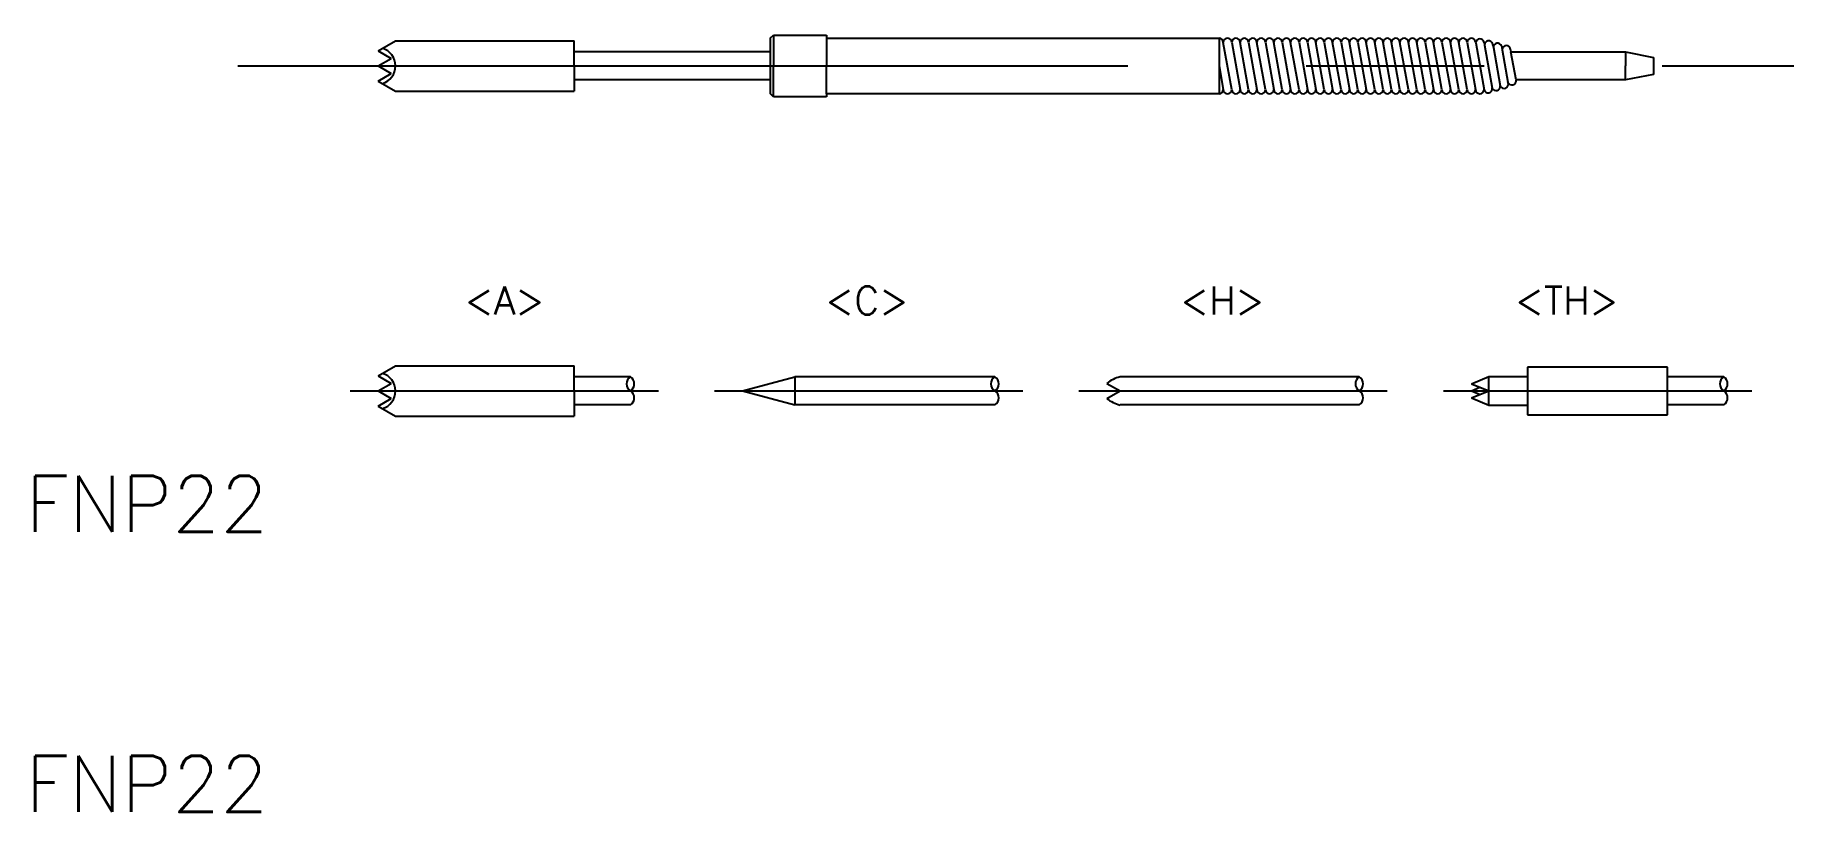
# Model space of a CAD drawing. Extents: x 21.8 to 84.5, y 23.4 to 51.1.
import ezdxf

# ---------------------------------------------------------------- set-up
doc = ezdxf.new("R2010")
doc.units = 0
doc.linetypes.add('CENTER', pattern=[50.8, 31.75, -6.35, 6.35, -6.35])
doc.layers.get('0').update_dxf_attribs({"linetype": 'CONTINUOUS'})
doc.layers.add('CENTER', color=1, linetype='CENTER')
doc.styles.get("Standard").update_dxf_attribs({"font": 'txt.shx', "bigfont": 'extfont.shx'})

msp = doc.modelspace()

# ---------------------------------------------------------------- linework, layer by layer
at = {"color": 7, "linetype": 'CONTINUOUS'}
for p, q in [((34, 50.542), (34.622, 50.901)), ((34.622, 50.901), (41, 50.901)), ((41, 50.501), (41, 50.901)), ((48, 51), (48.1, 51.1)), ((48, 49), (48, 51)), ((48.1, 51.1), (48.1, 50)), ((48.1, 51.1), (50, 51.1)), ((50, 51.1), (50, 50.99)), ((50, 50.99), (64, 50.99)), ((50, 50.99), (50, 50)), ((64, 50.99), (64, 49.01)), ((64.45, 49.16), (64.15, 50.84)), ((64.45, 50.84), (64.75, 49.16)), ((65.05, 49.16), (64.75, 50.84)), ((65.05, 50.84), (65.35, 49.16)), ((65.65, 49.16), (65.35, 50.84)), ((65.65, 50.84), (65.95, 49.16)), ((66.25, 49.16), (65.95, 50.84)), ((66.25, 50.84), (66.55, 49.16)), ((66.85, 49.16), (66.55, 50.84)), ((66.85, 50.84), (67.15, 49.16)), ((67.15, 50.84), (67.45, 49.16)), ((67.75, 49.16), (67.45, 50.84)), ((67.75, 50.84), (68.05, 49.16)), ((68.35, 49.16), (68.05, 50.84)), ((68.35, 50.84), (68.65, 49.16)), ((68.95, 49.16), (68.65, 50.84)), ((68.95, 50.84), (69.25, 49.16)), ((69.55, 49.16), (69.25, 50.84)), ((69.85, 49.16), (69.55, 50.84)), ((70.15, 49.16), (69.85, 50.84)), ((70.45, 49.16), (70.15, 50.84)), ((70.75, 49.16), (70.45, 50.84)), ((71.05, 49.16), (70.75, 50.84)), ((71.35, 49.16), (71.05, 50.84)), ((71.35, 50.84), (71.65, 49.16)), ((71.95, 49.16), (71.65, 50.84)), ((71.95, 50.84), (72.25, 49.16)), ((72.55, 49.16), (72.25, 50.84)), ((72.85, 49.16), (72.55, 50.84)), ((72.85, 50.84), (73.15, 49.16)), ((73.15, 50.84), (73.153, 50.826)), ((73.153, 50.826), (73.45, 49.152)), ((73.45, 50.84), (73.467, 50.746)), ((34, 50.542), (34.468, 50.272)), ((34, 50.001), (34.468, 50.272)), ((48, 50.501), (41, 50.501)), ((41, 50.001), (41, 50.501)), ((73.467, 50.746), (73.743, 49.209)), ((73.767, 50.746), (73.782, 50.662)), ((73.782, 50.662), (74.03, 49.286)), ((74.073, 50.714), (74.097, 50.578)), ((74.097, 50.578), (74.303, 49.423)), ((74.397, 50.578), (74.411, 50.499)), ((74.592, 49.499), (74.411, 50.499)), ((74.411, 50.499), (78.5, 50.499)), ((78.5, 50.499), (79.5, 50.299)), ((78.5, 50.499), (78.5, 49.999)), ((79.5, 50.299), (79.5, 49.699)), ((34, 50.001), (34.468, 49.731)), ((34, 49.46), (34.468, 49.731)), ((41, 50.001), (41, 49.501)), ((48.1, 48.9), (48.1, 50)), ((50, 49.01), (50, 50)), ((64, 49.999), (64.15, 49.16)), ((78.5, 49.499), (78.5, 49.999)), ((79.5, 49.699), (78.5, 49.499)), ((34, 49.46), (34.622, 49.101)), ((34.622, 49.101), (41, 49.101)), ((48, 49.501), (41, 49.501)), ((41, 49.501), (41, 49.101)), ((48.1, 48.9), (48, 49)), ((64, 49.01), (50, 49.01)), ((50, 49.01), (50, 48.9)), ((74.307, 49.398), (74.303, 49.423)), ((78.5, 49.499), (74.592, 49.499)), ((50, 48.9), (48.1, 48.9)), ((34, 38.939), (34.622, 39.298)), ((34, 38.939), (34.468, 38.668)), ((34.622, 39.298), (41, 39.298)), ((41, 38.898), (41, 39.298)), ((43, 38.899), (41, 38.899)), ((41, 38.398), (41, 38.898)), ((47, 38.399), (48.87, 38.9)), ((56, 38.9), (48.87, 38.9)), ((48.87, 38.9), (48.87, 37.899)), ((69, 38.901), (60.468, 38.901)), ((73.622, 37.892), (73.622, 38.912)), ((80, 39.252), (75, 39.252)), ((75, 39.252), (75, 37.552)), ((80, 37.552), (80, 39.252)), ((82, 38.903), (80, 38.903)), ((34, 38.398), (34.468, 38.668)), ((34, 38.398), (34.468, 38.127)), ((41, 38.398), (41, 37.898)), ((47, 38.399), (48.87, 37.899)), ((60, 38.669), (60.468, 38.399)), ((60, 38.129), (60.468, 38.399)), ((34, 37.857), (34.468, 38.127)), ((34, 37.857), (34.622, 37.498)), ((43, 37.899), (41, 37.899)), ((41, 37.898), (41, 37.498)), ((56, 37.9), (48.864, 37.9)), ((69, 37.901), (60.468, 37.901)), ((82, 37.903), (80, 37.903)), ((34.622, 37.498), (41, 37.498)), ((75, 37.552), (80, 37.552))]:
    msp.add_line(p, q, dxfattribs=at)
for p, q in [((73, 38.652), (73.622, 38.912)), ((73.622, 38.912), (75, 38.912)), ((73, 38.652), (73.622, 38.402)), ((73, 38.402), (73.306, 38.529)), ((73, 38.152), (73.622, 38.402)), ((73, 38.402), (73.311, 38.277)), ((73.622, 38.662), (73.622, 38.662)), ((73, 38.152), (73.622, 37.892)), ((73.622, 38.152), (73.622, 38.152)), ((73.622, 37.892), (75, 37.892))]:
    msp.add_line(p, q)
for centre, radius, start, end in [((64, 50.84), 0.15, 0, 90), ((64.3, 50.84), 0.15, 0, 180), ((64.6, 50.84), 0.15, 0, 180), ((64.9, 50.84), 0.15, 0, 180), ((65.2, 50.84), 0.15, 0, 180), ((65.5, 50.84), 0.15, 0, 180), ((65.8, 50.84), 0.15, 0, 180), ((66.1, 50.84), 0.15, 0, 180), ((66.4, 50.84), 0.15, 0, 180), ((66.7, 50.84), 0.15, 0, 180), ((67, 50.84), 0.15, 0, 180), ((67.3, 50.84), 0.15, 0, 180), ((67.6, 50.84), 0.15, 0, 180), ((67.9, 50.84), 0.15, 0, 180), ((68.2, 50.84), 0.15, 0, 180), ((68.5, 50.84), 0.15, 0, 180), ((68.8, 50.84), 0.15, 0, 180), ((69.1, 50.84), 0.15, 0, 180), ((69.4, 50.84), 0.15, 0, 180), ((69.7, 50.84), 0.15, 0, 180), ((70, 50.84), 0.15, 0, 180), ((70.3, 50.84), 0.15, 0, 180), ((70.6, 50.84), 0.15, 0, 180), ((70.9, 50.84), 0.15, 0, 180), ((71.2, 50.84), 0.15, 0, 180), ((71.5, 50.84), 0.15, 0, 180), ((71.8, 50.84), 0.15, 0, 180), ((72.1, 50.84), 0.15, 0, 180), ((72.4, 50.84), 0.15, 0, 180), ((72.7, 50.84), 0.15, 0, 180), ((73, 50.84), 0.15, 0, 180), ((73.302, 50.815), 0.15, 9.73082, 175.79294), ((73.617, 50.746), 0.15, 20.2504, 180.01569), ((33.966, 50.001), 0.656, 286.55037, 73.44971), ((73.617, 50.746), 0.15, 359.98538, 20.2504), ((73.932, 50.662), 0.15, 20.24995, 180.00161), ((74.247, 50.578), 0.15, 359.99664, 179.99425), ((64, 49.16), 0.15, 270, 0), ((64.3, 49.16), 0.15, 180, 0), ((64.6, 49.16), 0.15, 180, 0), ((64.9, 49.16), 0.15, 180, 0), ((65.2, 49.16), 0.15, 180, 0), ((65.5, 49.16), 0.15, 180, 0), ((65.8, 49.16), 0.15, 180, 0), ((66.1, 49.16), 0.15, 180, 0), ((66.4, 49.16), 0.15, 180, 0), ((66.7, 49.16), 0.15, 180, 0), ((67, 49.16), 0.15, 180, 0), ((67.3, 49.16), 0.15, 180, 0), ((67.6, 49.16), 0.15, 180, 0), ((67.9, 49.16), 0.15, 180, 0), ((68.2, 49.16), 0.15, 180, 0), ((68.5, 49.16), 0.15, 180, 0), ((68.8, 49.16), 0.15, 180, 0), ((69.1, 49.16), 0.15, 180, 0), ((69.4, 49.16), 0.15, 180, 0), ((69.7, 49.16), 0.15, 180, 0), ((70, 49.16), 0.15, 180, 0), ((70.3, 49.16), 0.15, 180, 0), ((70.6, 49.16), 0.15, 180, 0), ((70.9, 49.16), 0.15, 180, 0), ((71.2, 49.16), 0.15, 180, 0), ((71.5, 49.16), 0.15, 180, 0), ((71.8, 49.16), 0.15, 180, 0), ((72.1, 49.16), 0.15, 180, 0), ((72.4, 49.16), 0.15, 180, 0), ((72.7, 49.16), 0.15, 180, 0), ((73, 49.16), 0.15, 180, 0), ((73.3, 49.16), 0.15, 180, 356.9954), ((73.594, 49.193), 0.15, 195.85811, 6.11556), ((73.88, 49.27), 0.15, 203.88439, 6.11556), ((74.167, 49.347), 0.15, 203.88439, 20.24932), ((74.444, 49.475), 0.15, 200.2431, 9.05692), ((33.966, 38.398), 0.656, 286.55037, 73.44971), ((60.746, 37.751), 1.184, 103.58464, 129.10116), ((60.748, 39.047), 1.184, 230.80177, 256.31829)]:
    msp.add_arc(centre, radius, start, end, dxfattribs=at)
at = {"color": 7}
for centre, start, end in [((43.156, 38.649), 121.94291, 238.05709), ((42.844, 38.649), 301.94291, 58.05709), ((56.156, 38.65), 121.94291, 238.05709), ((55.844, 38.65), 301.94291, 58.05709), ((69.156, 38.651), 121.94291, 238.05709), ((68.844, 38.651), 301.94291, 58.05709), ((82.156, 38.653), 121.94291, 238.05709), ((81.844, 38.653), 301.94291, 58.05709), ((42.844, 38.149), 301.94291, 58.05709), ((55.844, 38.15), 301.94291, 58.05709), ((68.844, 38.151), 301.94291, 58.05709), ((81.844, 38.153), 301.94291, 58.05709)]:
    msp.add_arc(centre, 0.295, start, end, dxfattribs=at)
at = {"layer": 'CENTER', "color": 1, "linetype": 'CENTER'}
for p, q in [((29, 50.001), (84.5, 49.999)), ((33, 38.398), (44, 38.399)), ((46, 38.399), (57, 38.4)), ((59, 38.4), (70, 38.401)), ((72, 38.401), (83, 38.403))]:
    msp.add_line(p, q, dxfattribs=at)

# ---------------------------------------------------------------- texts
at = {"color": 7, "linetype": 'CONTINUOUS'}
for s, height, p in [('<A>', 1, (37.096, 41.13)), ('<C>', 1, (49.953, 41.13)), ('<H>', 1, (62.614, 41.13)), ('<TH>', 1, (74.555, 41.13)), ('FNP22', 2, (21.426, 33.374)), ('FNP22', 2, (21.426, 23.374))]:
    msp.add_text(s, height=height, dxfattribs=at).set_placement(p)

doc.saveas('drawing.dxf')
